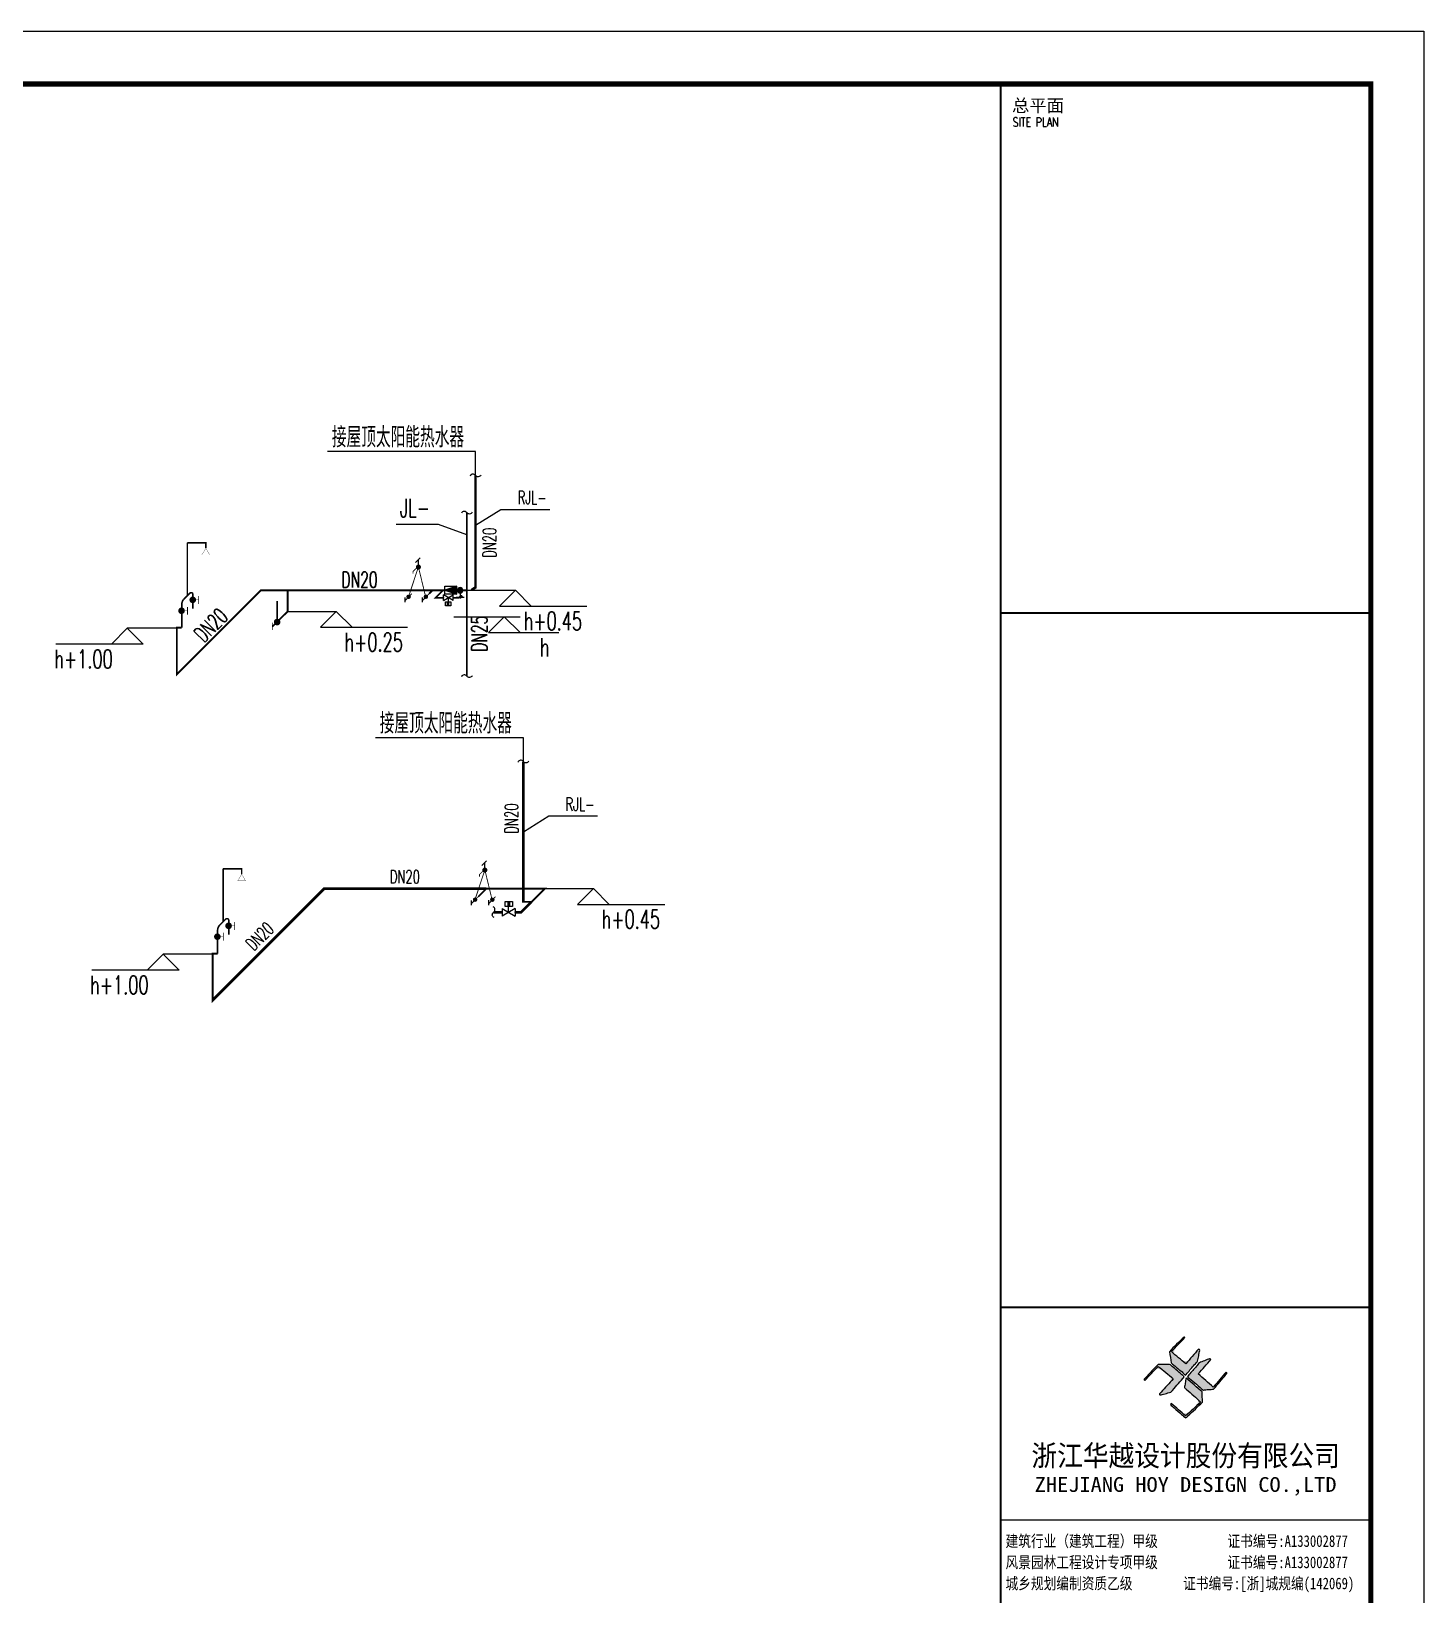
# Model space of a CAD drawing. Extents: x -216126 to 1846968, y -229642 to 543368.
# Drawn here: x 402332 to 415499, y 219722 to 234510 of the extents above; entities that cross this region are included whole.
import ezdxf
from ezdxf.enums import TextEntityAlignment as Align

# ---------------------------------------------------------------- set-up
doc = ezdxf.new("R2010")
doc.units = 0
doc.header["$LTSCALE"] = 1000
doc.header["$MEASUREMENT"] = 0
for name, color, linetype in [('DIM_热给水', 3, 'Continuous'), ('DIM_给水', 3, 'Continuous'), ('EQUIP_热给水', 7, 'Continuous'), ('EQUIP_给水', 7, 'Continuous'), ('EVALVE_给水', 7, 'Continuous'), ('PIPE-热给水', 5, 'Continuous'), ('PIPE-给水', 3, 'Continuous'), ('PUB_TITLE', 171, 'Continuous'), ('S_WALL', 9, 'Continuous'), ('TEXT_热给水', 7, 'Continuous'), ('TEXT_给水', 7, 'Continuous'), ('TK', 4, 'Continuous'), ('TWT_ELEV', 3, 'Continuous'), ('TWT_TEXT', 7, 'Continuous'), ('VALVE_给水', 7, 'Continuous')]:
    doc.layers.add(name, color=color, linetype=linetype)
doc.styles.add('-宋体', font='', dxfattribs={"width": 0.8})
doc.styles.add('_TCH_DIM', font='SIMPLEX', dxfattribs={"bigfont": 'GBCBIG'})
doc.styles.add('_TWT_DIM_ELE', font='SIMPLEX', dxfattribs={"width": 0.8, "height": 3, "bigfont": 'HZTXT'})
doc.styles.add('_TWT_PIPEDN', font='SIMPLEX', dxfattribs={"width": 0.8, "height": 3, "bigfont": 'HZTXT'})
doc.styles.add('_TWT_SERIAL', font='COMPLEX', dxfattribs={"width": 0.8, "height": 3, "bigfont": 'HZTXT'})
doc.styles.add('HT', font='simhei.ttf', dxfattribs={"width": 0.8})
doc.styles.add('HZ', font='rs', dxfattribs={"width": 0.8, "bigfont": 'hztxt'})
doc.styles.add('ROMANS', font='romans', dxfattribs={"width": 0.65, "height": 231.275})
doc.styles.add('图签宋体', font='', dxfattribs={"height": 300})
doc.styles.add('图签黑体', font='simhei.ttf', dxfattribs={"height": 550})
doc.styles.get('-宋体').set_extended_font_data('SimSun')
doc.styles.get('图签宋体').set_extended_font_data('NSimSun')

# ---------------------------------------------------------------- blocks, each defined once
blk = doc.blocks.new('A$C053D6479')
at = {"layer": 'PUB_TITLE'}
h = blk.add_hatch(color=256, dxfattribs=at)
h.dxf.hatch_style = 1
edge = h.paths.add_edge_path()
edge.add_spline(control_points=[(1026, 827), (1105, 920), (1188, 1008), (1266, 1102)], knot_values=[13, 13, 13, 13, 14, 14, 14, 14], degree=3, periodic=0)
edge.add_spline(control_points=[(1266, 1102), (1258, 1111), (1249, 1119), (1239, 1116)], knot_values=[12, 12, 12, 12, 13, 13, 13, 13], degree=3, periodic=0)
edge.add_spline(control_points=[(1239, 1116), (1210, 1107), (1179, 1092), (1144, 1077)], knot_values=[11, 11, 11, 11, 12, 12, 12, 12], degree=3, periodic=0)
edge.add_spline(control_points=[(1144, 1077), (1109, 1063), (1069, 1053), (1047, 1038)], knot_values=[10, 10, 10, 10, 11, 11, 11, 11], degree=3, periodic=0)
edge.add_spline(control_points=[(1047, 1038), (1028, 1026), (1007, 992), (991, 972)], knot_values=[9, 9, 9, 9, 10, 10, 10, 10], degree=3, periodic=0)
edge.add_spline(control_points=[(991, 972), (942, 913), (899, 868), (849, 810)], knot_values=[8, 8, 8, 8, 9, 9, 9, 9], degree=3, periodic=0)
edge.add_spline(control_points=[(849, 810), (842, 801), (822, 776), (822, 775)], knot_values=[7, 7, 7, 7, 8, 8, 8, 8], degree=3, periodic=0)
edge.add_spline(control_points=[(822, 775), (823, 771), (848, 752), (859, 744)], knot_values=[6, 6, 6, 6, 7, 7, 7, 7], degree=3, periodic=0)
edge.add_spline(control_points=[(859, 744), (949, 670), (1035, 592), (1122, 521)], knot_values=[5, 5, 5, 5, 6, 6, 6, 6], degree=3, periodic=0)
edge.add_spline(control_points=[(1122, 521), (1153, 527), (1185, 530), (1217, 533)], knot_values=[4, 4, 4, 4, 5, 5, 5, 5], degree=3, periodic=0)
edge.add_spline(control_points=[(1217, 533), (1246, 535), (1293, 532), (1316, 542)], knot_values=[3, 3, 3, 3, 4, 4, 4, 4], degree=3, periodic=0)
edge.add_spline(control_points=[(1316, 542), (1327, 547), (1338, 565), (1349, 579)], knot_values=[2, 2, 2, 2, 3, 3, 3, 3], degree=3, periodic=0)
edge.add_spline(control_points=[(1349, 579), (1423, 670), (1507, 759), (1572, 848)], knot_values=[1, 1, 1, 1, 2, 2, 2, 2], degree=3, periodic=0)
edge.add_spline(control_points=[(1572, 848), (1564, 852), (1561, 861), (1551, 862)], knot_values=[0, 0, 0, 0, 1, 1, 1, 1], degree=3, periodic=0)
edge.add_spline(control_points=[(1551, 862), (1469, 769), (1393, 671), (1310, 579)], knot_values=[15, 15, 15, 15, 16, 16, 16, 16], degree=3, periodic=0)
edge.add_spline(control_points=[(1310, 579), (1216, 662), (1118, 742), (1026, 827)], knot_values=[14, 14, 14, 14, 15, 15, 15, 15], degree=3, periodic=0)
at = {"layer": 'TK'}
h = blk.add_hatch(color=256, dxfattribs=at)
h.dxf.hatch_style = 2
edge = h.paths.add_edge_path()
edge.add_spline(control_points=[(906, 946), (906, 946), (906, 946), (866, 899), (814, 839), (806, 829), (789, 806), (787, 806), (777, 804), (728, 856), (719, 864), (651, 922), (580, 978), (514, 1036), (509, 1106), (488, 1176), (479, 1247), (570, 1343), (663, 1436), (758, 1526), (764, 1523), (768, 1518), (774, 1515), (693, 1422), (599, 1343), (520, 1249), (607, 1171), (698, 1096), (789, 1021), (874, 1109), (950, 1206), (1031, 1298), (1066, 1286), (1054, 1262), (1045, 1224), (1036, 1188), (1031, 1158), (1024, 1121), (1020, 1104), (1017, 1085), (1012, 1071), (1004, 1052), (976, 1026), (956, 1003), (906, 946)], knot_values=[-1, 0, 0, 0, 0, 0.0001, 1, 1, 1, 2, 2, 2, 3, 3, 3, 4, 4, 4, 5, 5, 5, 6, 6, 6, 7, 7, 7, 8, 8, 8, 9, 9, 9, 10, 10, 10, 11, 11, 11, 12, 12, 12, 13, 13, 13, 14, 14, 14, 14], degree=3, periodic=0)
h = blk.add_hatch(color=256, dxfattribs=at)
h.dxf.hatch_style = 2
edge = h.paths.add_edge_path()
edge.add_spline(control_points=[(291, 452), (291, 452), (291, 452), (313, 470), (322, 480), (400, 566), (477, 652), (553, 736), (460, 815), (366, 894), (270, 970), (183, 883), (101, 791), (16, 703), (-18, 714), (9, 735), (28, 755), (103, 838), (192, 930), (266, 1005), (319, 1009), (387, 1005), (442, 1007), (456, 1008), (472, 1011), (485, 1007), (507, 1000), (534, 967), (555, 949), (624, 891), (699, 833), (760, 773), (689, 691), (614, 604), (539, 517), (529, 505), (516, 487), (506, 482), (492, 475), (469, 472), (452, 467), (416, 456), (383, 448), (342, 438), (323, 433), (297, 422), (293, 440), (291, 452)], knot_values=[-1, 0, 0, 0, 0, 0.0001, 1, 1, 1, 2, 2, 2, 3, 3, 3, 4, 4, 4, 5, 5, 5, 6, 6, 6, 7, 7, 7, 8, 8, 8, 9, 9, 9, 10, 10, 10, 11, 11, 11, 12, 12, 12, 13, 13, 13, 14, 14, 14, 15, 15, 15, 15], degree=3, periodic=0)
h = blk.add_hatch(color=256, dxfattribs=at)
h.dxf.hatch_style = 2
edge = h.paths.add_edge_path()
edge.add_spline(control_points=[(662, 103), (662, 103), (662, 103), (616, 143), (568, 186), (545, 207), (518, 224), (499, 250), (501, 259), (511, 261), (516, 267), (609, 192), (696, 111), (785, 33), (883, 118), (977, 208), (1070, 298), (992, 373), (892, 456), (803, 534), (791, 544), (768, 561), (766, 569), (761, 588), (776, 634), (780, 655), (785, 690), (788, 721), (795, 746), (897, 661), (998, 576), (1097, 490), (1100, 425), (1106, 361), (1107, 294), (1018, 207), (925, 121), (830, 33), (818, 21), (800, 0), (787, 0), (768, -1), (725, 49), (712, 60), (662, 103)], knot_values=[-1, 0, 0, 0, 0, 0.0001, 1, 1, 1, 2, 2, 2, 3, 3, 3, 4, 4, 4, 5, 5, 5, 6, 6, 6, 7, 7, 7, 8, 8, 8, 9, 9, 9, 10, 10, 10, 11, 11, 11, 12, 12, 12, 13, 13, 13, 14, 14, 14, 14], degree=3, periodic=0)
for points, knots in [([(1031, 1298), (1066, 1286), (1054, 1262), (1045, 1224), (1036, 1188), (1031, 1158), (1024, 1121), (1020, 1104), (1017, 1085), (1012, 1071), (1004, 1052), (976, 1026), (956, 1003), (906, 946), (866, 899), (814, 839), (806, 829), (789, 806), (787, 806), (777, 804), (728, 856), (719, 864), (651, 922), (580, 978), (514, 1036), (509, 1106), (488, 1176), (479, 1247), (570, 1343), (663, 1436), (758, 1526), (764, 1523), (768, 1518), (774, 1515), (693, 1422), (599, 1343), (520, 1249), (607, 1171), (698, 1096), (789, 1021), (874, 1109), (950, 1206), (1031, 1298)], [0, 0, 0, 0, 1, 1, 1, 2, 2, 2, 3, 3, 3, 4, 4, 4, 5, 5, 5, 6, 6, 6, 7, 7, 7, 8, 8, 8, 9, 9, 9, 10, 10, 10, 11, 11, 11, 12, 12, 12, 13, 13, 13, 14, 14, 14, 14]), ([(555, 949), (624, 891), (699, 833), (760, 773), (689, 691), (614, 604), (539, 517), (529, 505), (516, 487), (506, 482), (492, 475), (469, 472), (452, 467), (416, 456), (383, 448), (342, 438), (323, 433), (297, 422), (293, 440), (291, 452), (313, 470), (322, 480), (400, 566), (477, 652), (553, 736), (460, 815), (366, 894), (270, 970), (183, 883), (101, 791), (16, 703), (-18, 714), (9, 735), (28, 755), (103, 838), (192, 930), (266, 1005), (319, 1009), (387, 1005), (442, 1007), (456, 1008), (472, 1011), (485, 1007), (507, 1000), (534, 967), (555, 949)], [0, 0, 0, 0, 1, 1, 1, 2, 2, 2, 3, 3, 3, 4, 4, 4, 5, 5, 5, 6, 6, 6, 7, 7, 7, 8, 8, 8, 9, 9, 9, 10, 10, 10, 11, 11, 11, 12, 12, 12, 13, 13, 13, 14, 14, 14, 15, 15, 15, 15]), ([(1551, 862), (1561, 861), (1564, 852), (1572, 848), (1507, 759), (1423, 670), (1349, 579), (1338, 565), (1327, 547), (1316, 542), (1293, 532), (1246, 535), (1217, 533), (1185, 530), (1153, 527), (1122, 521), (1035, 592), (949, 670), (859, 744), (848, 752), (823, 771), (822, 775), (822, 776), (842, 801), (849, 810), (899, 868), (942, 913), (991, 972), (1007, 992), (1028, 1026), (1047, 1038), (1069, 1053), (1109, 1063), (1144, 1077), (1179, 1092), (1210, 1107), (1239, 1116), (1249, 1119), (1258, 1111), (1266, 1102), (1188, 1008), (1105, 920), (1026, 827), (1118, 742), (1216, 662), (1310, 579), (1393, 671), (1469, 769), (1551, 862)], [0, 0, 0, 0, 1, 1, 1, 2, 2, 2, 3, 3, 3, 4, 4, 4, 5, 5, 5, 6, 6, 6, 7, 7, 7, 8, 8, 8, 9, 9, 9, 10, 10, 10, 11, 11, 11, 12, 12, 12, 13, 13, 13, 14, 14, 14, 15, 15, 15, 16, 16, 16, 16]), ([(1097, 490), (1100, 425), (1106, 361), (1107, 294), (1018, 207), (925, 121), (830, 33), (818, 21), (800, 0), (787, 0), (768, -1), (725, 49), (712, 60), (662, 103), (616, 143), (568, 186), (545, 207), (518, 224), (499, 250), (501, 259), (511, 261), (516, 267), (609, 192), (696, 111), (785, 33), (883, 118), (977, 208), (1070, 298), (992, 373), (892, 456), (803, 534), (791, 544), (768, 561), (766, 569), (761, 588), (776, 634), (780, 655), (785, 690), (788, 721), (795, 746), (897, 661), (998, 576), (1097, 490)], [0, 0, 0, 0, 1, 1, 1, 2, 2, 2, 3, 3, 3, 4, 4, 4, 5, 5, 5, 6, 6, 6, 7, 7, 7, 8, 8, 8, 9, 9, 9, 10, 10, 10, 11, 11, 11, 12, 12, 12, 13, 13, 13, 14, 14, 14, 14])]:
    blk.add_open_spline(points, degree=3, knots=knots, dxfattribs=at)
blk = doc.blocks.new('GeYuanFrame_85425800', base_point=(20.09, 4.53))
at = {"layer": 'TK'}
blk.add_line((781.09, 316.93), (851.09, 316.93), dxfattribs=at)
blk.add_lwpolyline([(20.09, 4.53), (20.09, 598.53), (861.09, 598.53), (861.09, 4.53)], close=True, dxfattribs=at)
at = {"layer": 'TK', "const_width": 1}
blk.add_lwpolyline([(45.09, 588.53), (851.09, 588.53), (851.09, 14.53), (45.09, 14.53)], close=True, dxfattribs=at)
at = {"layer": 'TK'}
for points, const_width in [([(781.09, 588.53), (781.09, 14.53)], 0.4), ([(781.09, 488.5), (851.09, 488.5)], 0.35), ([(781.09, 357.14), (851.09, 357.14)], 0.35)]:
    blk.add_lwpolyline(points, dxfattribs=dict(at, const_width=const_width))
at = {"layer": 'PUB_TITLE', "xscale": 0.01000000000021828, "yscale": 0.01000000000021828, "zscale": 0.01}
blk.add_blockref('A$C053D6479', (808.19, 336.27), dxfattribs=at)
at = {"layer": 'TK', "style": '图签宋体'}
blk.add_text('总平面', height=2.4, dxfattribs=at).set_placement((783.23, 583.28))
at = {"layer": 'TK'}
for s, height, style, width, p in [('SITE PLAN', 1.697, 'ROMANS', 0.76, (783.35, 580.49)), ('建筑行业（建筑工程）甲级           证书编号:A133002877', 2.2, '-宋体', 0.8, (782, 311.83)), ('风景园林工程设计专项甲级           证书编号:A133002877', 2.2, '-宋体', 0.8, (782, 307.81)), ('城乡规划编制资质乙级        证书编号:[浙]城规编(142069)', 2.2, '-宋体', 0.8, (782, 303.82))]:
    blk.add_text(s, height=height, dxfattribs=dict(at, style=style, width=width)).set_placement(p)
for s, height, style, width, p in [('浙江华越设计股份有限公司', 3.96, 'HT', 0.9, (816.07, 329.16)), ('ZHEJIANG HOY DESIGN CO.,LTD', 2.8, '图签黑体', 1.11, (816.06, 323.29))]:
    blk.add_text(s, height=height, dxfattribs=dict(at, style=style, width=width)).set_placement(p, align=Align.MIDDLE)
blk = doc.blocks.new('$EVALVE$00000018')
for p, q in [((-125, 72), (125, -72)), ((125, 72), (-125, -72)), ((-125, 72), (-125, -72)), ((0, 0), (0, 104)), ((125, 72), (125, -72))]:
    blk.add_line(p, q)
blk.add_lwpolyline([(73, 106), (-66, 106), (-66, 206), (73, 206)], close=True)
for p in [(-125, 0), (125, 0)]:
    blk.add_point(p)
at = {"style": 'HZ', "width": 0.758801}
blk.add_text('M', height=69.3, dxfattribs=at).set_placement((-24, 125), (26, 125), align=Align.FIT)
blk = doc.blocks.new('$VALVE$00000497')
for p, q in [((78, 138), (-78, 138)), ((0, 50), (0, 138))]:
    blk.add_line(p, q)
at = {"const_width": 49.6}
blk.add_lwpolyline([(25, 0, 1), (-25, 0, 1)], format="xyb", close=True, dxfattribs=at)
blk.add_circle((0, 0), 50)
blk = doc.blocks.new('$VALVE$00000752')
for p, q in [((-112.5, 75), (112.5, 75)), ((112.5, 75), (112.5, -75)), ((112.5, -75), (-112.5, -75))]:
    blk.add_line(p, q)
blk.add_lwpolyline([(-112.5, -75), (112.5, 0), (-112.5, 75)], close=True)
for p in [(-112.5, 0), (112.5, 0)]:
    blk.add_point(p)
blk.add_solid([(-112.5, 75), (112.5, 0), (-112.5, -75)])
blk = doc.blocks.new('$TWTSYS$00000197')
at = {"linetype": 'Continuous'}
h = blk.add_hatch(color=0, dxfattribs=at)
h.paths.add_polyline_path([(-203, 456, 0.414214), (-155, 504, 0.414214), (-203, 552)])
h.paths.add_polyline_path([(-251, 504), (-203, 504), (-203, 552, 0.414214)])
h.paths.add_polyline_path([(-203, 456), (-203, 504), (-251, 504, 0.414214)])
h = blk.add_hatch(color=0, dxfattribs=at)
h.paths.add_polyline_path([(-388, -99, 0.414214), (-346, -57, 0.414214), (-388, -15)])
h.paths.add_polyline_path([(-431, -57), (-388, -57), (-388, -15, 0.414214)])
h.paths.add_polyline_path([(-388, -99), (-388, -57), (-431, -57, 0.414214)])
h = blk.add_hatch(color=0, dxfattribs=at)
h.paths.add_polyline_path([(-62, -99, 0.414214), (-19, -57, 0.414214), (-62, -15)])
h.paths.add_polyline_path([(-104, -57), (-62, -57), (-62, -15, 0.414214)])
h.paths.add_polyline_path([(-62, -99), (-62, -57), (-104, -57, 0.414214)])
at = {"color": 0}
for p, q in [((-258, 591), (-169, 679)), ((-204, 508), (-204, 644))]:
    blk.add_line(p, q, dxfattribs=at)
at = {"color": 0, "linetype": 'Continuous'}
for p, q in [((-392, -65), (-455, -128)), ((-455, -161), (-455, -70)), ((-65, -65), (-128, -128)), ((-128, -161), (-128, -69))]:
    blk.add_line(p, q, dxfattribs=at)
at = {"color": 0, "const_width": 16.5}
for points in [[(-203, 507), (-392, -65)], [(-216, 507), (-305, 419), (-305, 380)], [(-203, 507), (-65, -65)], [(-327, 0), (-392, -65)], [(0, 0), (-65, -65)]]:
    blk.add_lwpolyline(points, dxfattribs=at)
at = {"color": 0}
blk.add_circle((-327, 0), 0.02, dxfattribs=at)
blk = doc.blocks.new('$ATTACHMENT$00000126')
for points, const_width in [([(0, 0), (-223, -223)], 30), ([(-133, -136), (-133, 264)], 30), ([(-223, -288), (-223, -146)], 15)]:
    blk.add_lwpolyline(points, dxfattribs=dict(const_width=const_width))
at = {"const_width": 62.5}
blk.add_lwpolyline([(-102, -136, -1), (-165, -136, -1)], format="xyb", close=True, dxfattribs=at)
blk = doc.blocks.new('$ATTACHMENT$00000165')
for points, const_width in [([(106, 1606), (456, 1606), (456, 1506)], 30), ([(106, 606), (106, 1606)], 30), ([(322, 451), (322, 601)], 15), ([(0, 320), (110, 320)], 5), ([(110, 245), (110, 395)], 15), ([(212, 526), (322, 526)], 5)]:
    blk.add_lwpolyline(points, dxfattribs=dict(const_width=const_width))
at = {"const_width": 5}
blk.add_lwpolyline([(456, 1506), (531, 1376), (381, 1376)], close=True, dxfattribs=at)
at = {"const_width": 30}
blk.add_lwpolyline([(0, 0), (0, 434, -0.174699), (37, 537), (151, 651, -0.473687), (212, 645), (212, 358)], format="xyb", dxfattribs=at)
at = {"const_width": 62.5}
for points in [[(-34, 321, 1), (28, 321, 1)], [(178, 527, 1), (240, 527, 1)]]:
    blk.add_lwpolyline(points, format="xyb", close=True, dxfattribs=at)
at = {"style": 'HZ', "width": 0.7, "flags": 1}
for tag in ['UNIT', 'SPEC', 'WHAT']:
    blk.add_attdef(tag, (0, 0), '', height=0.001, dxfattribs=at)
blk = doc.blocks.new('$TwtSys$00000132')
at = {"elevation": 0}
blk.add_lwpolyline([(7, -101, -0.575183), (0, 0, 0.604745), (-11, 101, 16.924828)], format="xyb", dxfattribs=at)

msp = doc.modelspace()

# ---------------------------------------------------------------- hatches: boundary and pattern name
at = {"layer": 'PIPE-热给水'}
for points in [[(406532.8, 229249.2), (406539.5, 229238.7), (406545.3, 229242.3)], [(406532.8, 229249.2), (406545.3, 229249.2), (406545.3, 229242.3)], [(405102.7, 226400.7), (405093.9, 226409.5), (405097.5, 226413.2)], [(405102.7, 226400.7), (405102.7, 226413.2), (405097.5, 226413.2)], [(406985.1, 226274.9), (406972.6, 226274.9), (406972.6, 226266.2)], [(406964.6, 226177), (406973.5, 226168.2), (406969.8, 226164.5)], [(404047.4, 225345.4), (404056.3, 225336.6), (404038.7, 225319)]]:
    msp.add_hatch(color=256, dxfattribs=at).paths.add_polyline_path(points)
at = {"layer": 'PIPE-热给水', "linetype": 'Continuous'}
for points in [[(407188.3, 226400.7), (407188.3, 226409.5), (407209.5, 226409.5)], [(407188.3, 226400.7), (407194.5, 226394.5), (407209.5, 226409.5)], [(406985.1, 226274.9), (406985.1, 226266.2), (406972.6, 226266.2)], [(404047.4, 225784.9), (404047.4, 225793.7), (404038.7, 225793.7)], [(404047.4, 225784.9), (404038.7, 225784.9), (404038.7, 225793.7)], [(404047.4, 225345.4), (404038.7, 225345.4), (404038.7, 225319)]]:
    msp.add_hatch(color=256, dxfattribs=at).paths.add_polyline_path(points)
at = {"layer": 'PIPE-给水', "linetype": 'Continuous'}
for points in [[(404502.1, 229222.2), (404495.9, 229228.4), (404498.5, 229230.9)], [(404502.1, 229222.2), (404502.1, 229230.9), (404498.5, 229230.9)], [(406154.9, 229151.3), (406148.7, 229157.5), (406133.8, 229142.5)], [(406154.9, 229151.3), (406154.9, 229142.5), (406133.8, 229142.5)], [(404756.3, 229022.2), (404762.5, 229016), (404765.1, 229018.6)], [(404756.3, 229022.2), (404765.1, 229022.2), (404765.1, 229018.6)], [(403708.6, 228868.1), (403708.6, 228876.8), (403699.8, 228876.8)], [(403708.6, 228868.1), (403699.8, 228868.1), (403699.8, 228876.8)], [(403708.6, 228428.6), (403714.7, 228422.4), (403699.8, 228407.5)], [(403708.6, 228428.6), (403699.8, 228428.6), (403699.8, 228407.5)]]:
    msp.add_hatch(color=256, dxfattribs=at).paths.add_polyline_path(points)
at = {"layer": 'PIPE-给水'}
msp.add_hatch(color=256, dxfattribs=at).paths.add_polyline_path([(406964.6, 226177), (406964.6, 226164.5), (406969.8, 226164.5)])

# ---------------------------------------------------------------- linework, layer by layer
at = {"color": 3}
for p, q in [((406451.1, 229222.2), (406910.6, 229222.2)), ((404756.3, 229022.2), (405215.8, 229022.2)), ((403699.6, 228862.5), (403240.2, 228862.5)), ((407188.3, 226400.7), (407647.8, 226400.7)), ((404038.5, 225779.3), (403579, 225779.3))]:
    msp.add_line(p, q, dxfattribs=at)
at = {"layer": 'DIM_热给水'}
for p, q in [((406532.8, 230533.3), (405134.7, 230533.3)), ((406532.8, 230308.3), (406532.8, 230533.3)), ((406532.8, 229838.4), (406772.8, 229987.2)), ((406772.8, 229987.2), (407234.8, 229987.2)), ((406985.1, 227827.5), (405587, 227827.5)), ((406985.1, 227602.5), (406985.1, 227827.5)), ((406985.1, 226938.7), (407225.1, 227087.5)), ((407225.1, 227087.5), (407687.1, 227087.5))]:
    msp.add_line(p, q, dxfattribs=at)
at = {"layer": 'DIM_给水'}
for p, q in [((406182.1, 229843.1), (405783.1, 229843.1)), ((406451.1, 229747.7), (406182.1, 229843.1)), ((406910.6, 229222.2), (406760.6, 229072.2)), ((406910.6, 229222.2), (407060.6, 229072.2)), ((406760.6, 229072.2), (407585.2, 229072.2)), ((405215.8, 229022.2), (405065.8, 228872.2)), ((405215.8, 229022.2), (405365.8, 228872.2)), ((403240.2, 228862.5), (403090.2, 228712.5)), ((403240.2, 228862.5), (403390.2, 228712.5)), ((405065.8, 228872.2), (405890.5, 228872.2)), ((403390.2, 228712.5), (402565.5, 228712.5)), ((407647.8, 226400.7), (407497.8, 226250.7)), ((407647.8, 226400.7), (407797.8, 226250.7)), ((407497.8, 226250.7), (408322.5, 226250.7)), ((403579, 225779.3), (403429, 225629.3)), ((403579, 225779.3), (403729, 225629.3)), ((403729, 225629.3), (402904.4, 225629.3))]:
    msp.add_line(p, q, dxfattribs=at)
at = {"layer": 'PIPE-热给水', "ltscale": 0.5, "const_width": 25}
for points in [[(406532.8, 229249.2), (406532.8, 230308.3)], [(406532.8, 229249.2), (406493.2, 229223.8)], [(406409, 229169.8), (406380.2, 229151.3)], [(406985.1, 226400.7), (406985.1, 227602.5)], [(405102.7, 226400.7), (404047.4, 225345.4)], [(406635.9, 226400.7), (405102.7, 226400.7)], [(406985.1, 226274.9), (406985.1, 226400.7)], [(407062.5, 226274.9), (406964.6, 226177)]]:
    msp.add_lwpolyline(points, dxfattribs=at)
at = {"layer": 'PIPE-热给水', "linetype": 'Continuous', "ltscale": 0.5, "const_width": 17.5}
for points in [[(406635.9, 226400.7), (406559.4, 226324.2)], [(406985.1, 226400.7), (406635.9, 226400.7)], [(407188.3, 226400.7), (406985.1, 226400.7)], [(407062.5, 226274.9), (407188.3, 226400.7)], [(406985.1, 226274.9), (407062.5, 226274.9)], [(404047.4, 225784.9), (404093.5, 225784.9)], [(404047.4, 225345.4), (404047.4, 225784.9)]]:
    msp.add_lwpolyline(points, dxfattribs=at)
at = {"layer": 'PIPE-给水', "linetype": 'Continuous', "ltscale": 0.5, "const_width": 17.5}
for points in [[(406451.1, 229222.2), (406451.1, 229956.3)], [(404502.1, 229222.2), (403708.6, 228428.6)], [(404756.3, 229222.2), (404502.1, 229222.2)], [(406126.9, 229222.2), (404756.3, 229222.2)], [(404756.3, 229222.2), (404756.3, 229022.2)], [(406126.9, 229222.2), (406094.6, 229189.8)], [(406225.9, 229222.2), (406126.9, 229222.2)], [(406225.9, 229222.2), (406154.9, 229151.3)], [(406242.6, 229222.2), (406225.9, 229222.2)], [(406451.1, 229222.2), (406355.1, 229222.2)], [(406451.1, 228410.2), (406451.1, 229222.2)], [(406228.9, 229151.3), (406154.9, 229151.3)], [(406380.2, 229151.3), (406322.6, 229151.3)], [(404756.3, 229022.2), (404724, 228989.8)], [(403708.6, 228868.1), (403754.6, 228868.1)], [(403708.6, 228428.6), (403708.6, 228868.1)]]:
    msp.add_lwpolyline(points, dxfattribs=at)
at = {"layer": 'PIPE-给水', "ltscale": 0.5, "const_width": 25}
for points in [[(406704.5, 226177), (406783.6, 226177)], [(406908.6, 226177), (406964.6, 226177)]]:
    msp.add_lwpolyline(points, dxfattribs=at)
at = {"layer": 'TWT_ELEV'}
for p, q in [((406326.8, 228972.2), (406954.8, 228972.2)), ((406804.8, 228972.2), (406654.8, 228822.2)), ((406804.8, 228972.2), (406954.8, 228822.2)), ((406654.8, 228822.2), (407320, 228822.2))]:
    msp.add_line(p, q, dxfattribs=at)

# ---------------------------------------------------------------- block references
at = {"layer": 'EQUIP_热给水', "xscale": 0.5, "yscale": 0.5, "zscale": 0.5, "rotation": 90}
for p in [(406532.8, 230308.3), (406985.1, 227602.5)]:
    msp.add_blockref('$TwtSys$00000132', p, dxfattribs=at)
at = {"layer": 'EQUIP_给水', "xscale": 0.5, "yscale": 0.5, "zscale": 0.5, "rotation": 90}
for p in [(406451.1, 229956.3), (406451.1, 228410.2)]:
    msp.add_blockref('$TwtSys$00000132', p, dxfattribs=at)
at = {"layer": 'EQUIP_给水', "xscale": 0.5, "yscale": 0.5, "zscale": 0.5}
for name, p in [('$ATTACHMENT$00000165', (403754.6, 228868.1)), ('$TWTSYS$00000197', (406094.5, 229189.8)), ('$ATTACHMENT$00000126', (404724, 228989.8)), ('$ATTACHMENT$00000165', (404093.5, 225784.9)), ('$TWTSYS$00000197', (406722.8, 226324.2)), ('$TwtSys$00000132', (406704.5, 226177))]:
    msp.add_blockref(name, p, dxfattribs=at)
at = {"layer": 'EVALVE_给水', "xscale": 0.375, "yscale": 0.375, "zscale": 0.375, "rotation": 180}
msp.add_blockref('$EVALVE$00000018', (406275.7, 229151.3), dxfattribs=at)
at = {"layer": 'EVALVE_给水', "xscale": 0.5, "yscale": 0.5, "zscale": 0.5}
msp.add_blockref('$EVALVE$00000018', (406846.1, 226177), dxfattribs=at)
at = {"layer": 'S_WALL', "xscale": 50, "yscale": 50, "zscale": 50}
msp.add_blockref('GeYuanFrame_85425800', (373449.5, 204809.5), dxfattribs=at)
at = {"layer": 'VALVE_给水', "yscale": 0.5, "zscale": 0.5, "rotation": 180}
for name, p, xscale in [('$VALVE$00000752', (406298.8, 229222.2), 0.5), ('$VALVE$00000497', (406387.9, 229222.2), -0.5)]:
    msp.add_blockref(name, p, dxfattribs=dict(at, xscale=xscale))

# ---------------------------------------------------------------- texts
at = {"layer": 'TEXT_热给水', "style": '_TWT_PIPEDN', "width": 0.64}
for rotation, p in [(90, (406728.5, 229530.1)), (90, (406935.1, 226921.4)), (45, (404436, 225804.7))]:
    msp.add_text('DN20', height=125, rotation=rotation, dxfattribs=at).set_placement(p)
msp.add_text('DN20', height=125, dxfattribs=at).set_placement((405722.6, 226450.7))
at = {"layer": 'TEXT_给水', "linetype": 'Continuous', "style": '_TWT_PIPEDN', "width": 0.64}
msp.add_text('DN20', height=150, dxfattribs=at).set_placement((405265.6, 229247.2))
for s, rotation, p in [('DN20', 45, (403963.2, 228718.6)), ('DN25', 90, (406643.4, 228640.2))]:
    msp.add_text(s, height=150, rotation=rotation, dxfattribs=at).set_placement(p)
at = {"layer": 'TWT_TEXT', "style": '_TCH_DIM'}
for p in [(405174.7, 230573.3), (405627, 227867.5)]:
    msp.add_text('接屋顶太阳能热水器', height=192.91, dxfattribs=at).set_placement(p)
at = {"layer": 'TWT_TEXT', "width": 0.64}
for s, height, style, p in [('RJL-', 125, '_TWT_SERIAL', (406931.7, 230037.2)), ('JL-', 175, '_TWT_SERIAL', (405818.1, 229913.1)), ('h+0.45', 175, '_TWT_DIM_ELE', (406988.9, 228844.7)), ('h+0.25', 175, '_TWT_DIM_ELE', (405294.1, 228644.7)), ('h', 175, '_TWT_DIM_ELE', (407142.2, 228594.7)), ('h+1.00', 175, '_TWT_DIM_ELE', (402550.5, 228485)), ('RJL-', 125, '_TWT_SERIAL', (407384, 227137.5)), ('h+0.45', 175, '_TWT_DIM_ELE', (407726.2, 226023.2)), ('h+1.00', 175, '_TWT_DIM_ELE', (402889.4, 225401.8))]:
    msp.add_text(s, height=height, dxfattribs=dict(at, style=style)).set_placement(p)

doc.saveas('drawing.dxf')
